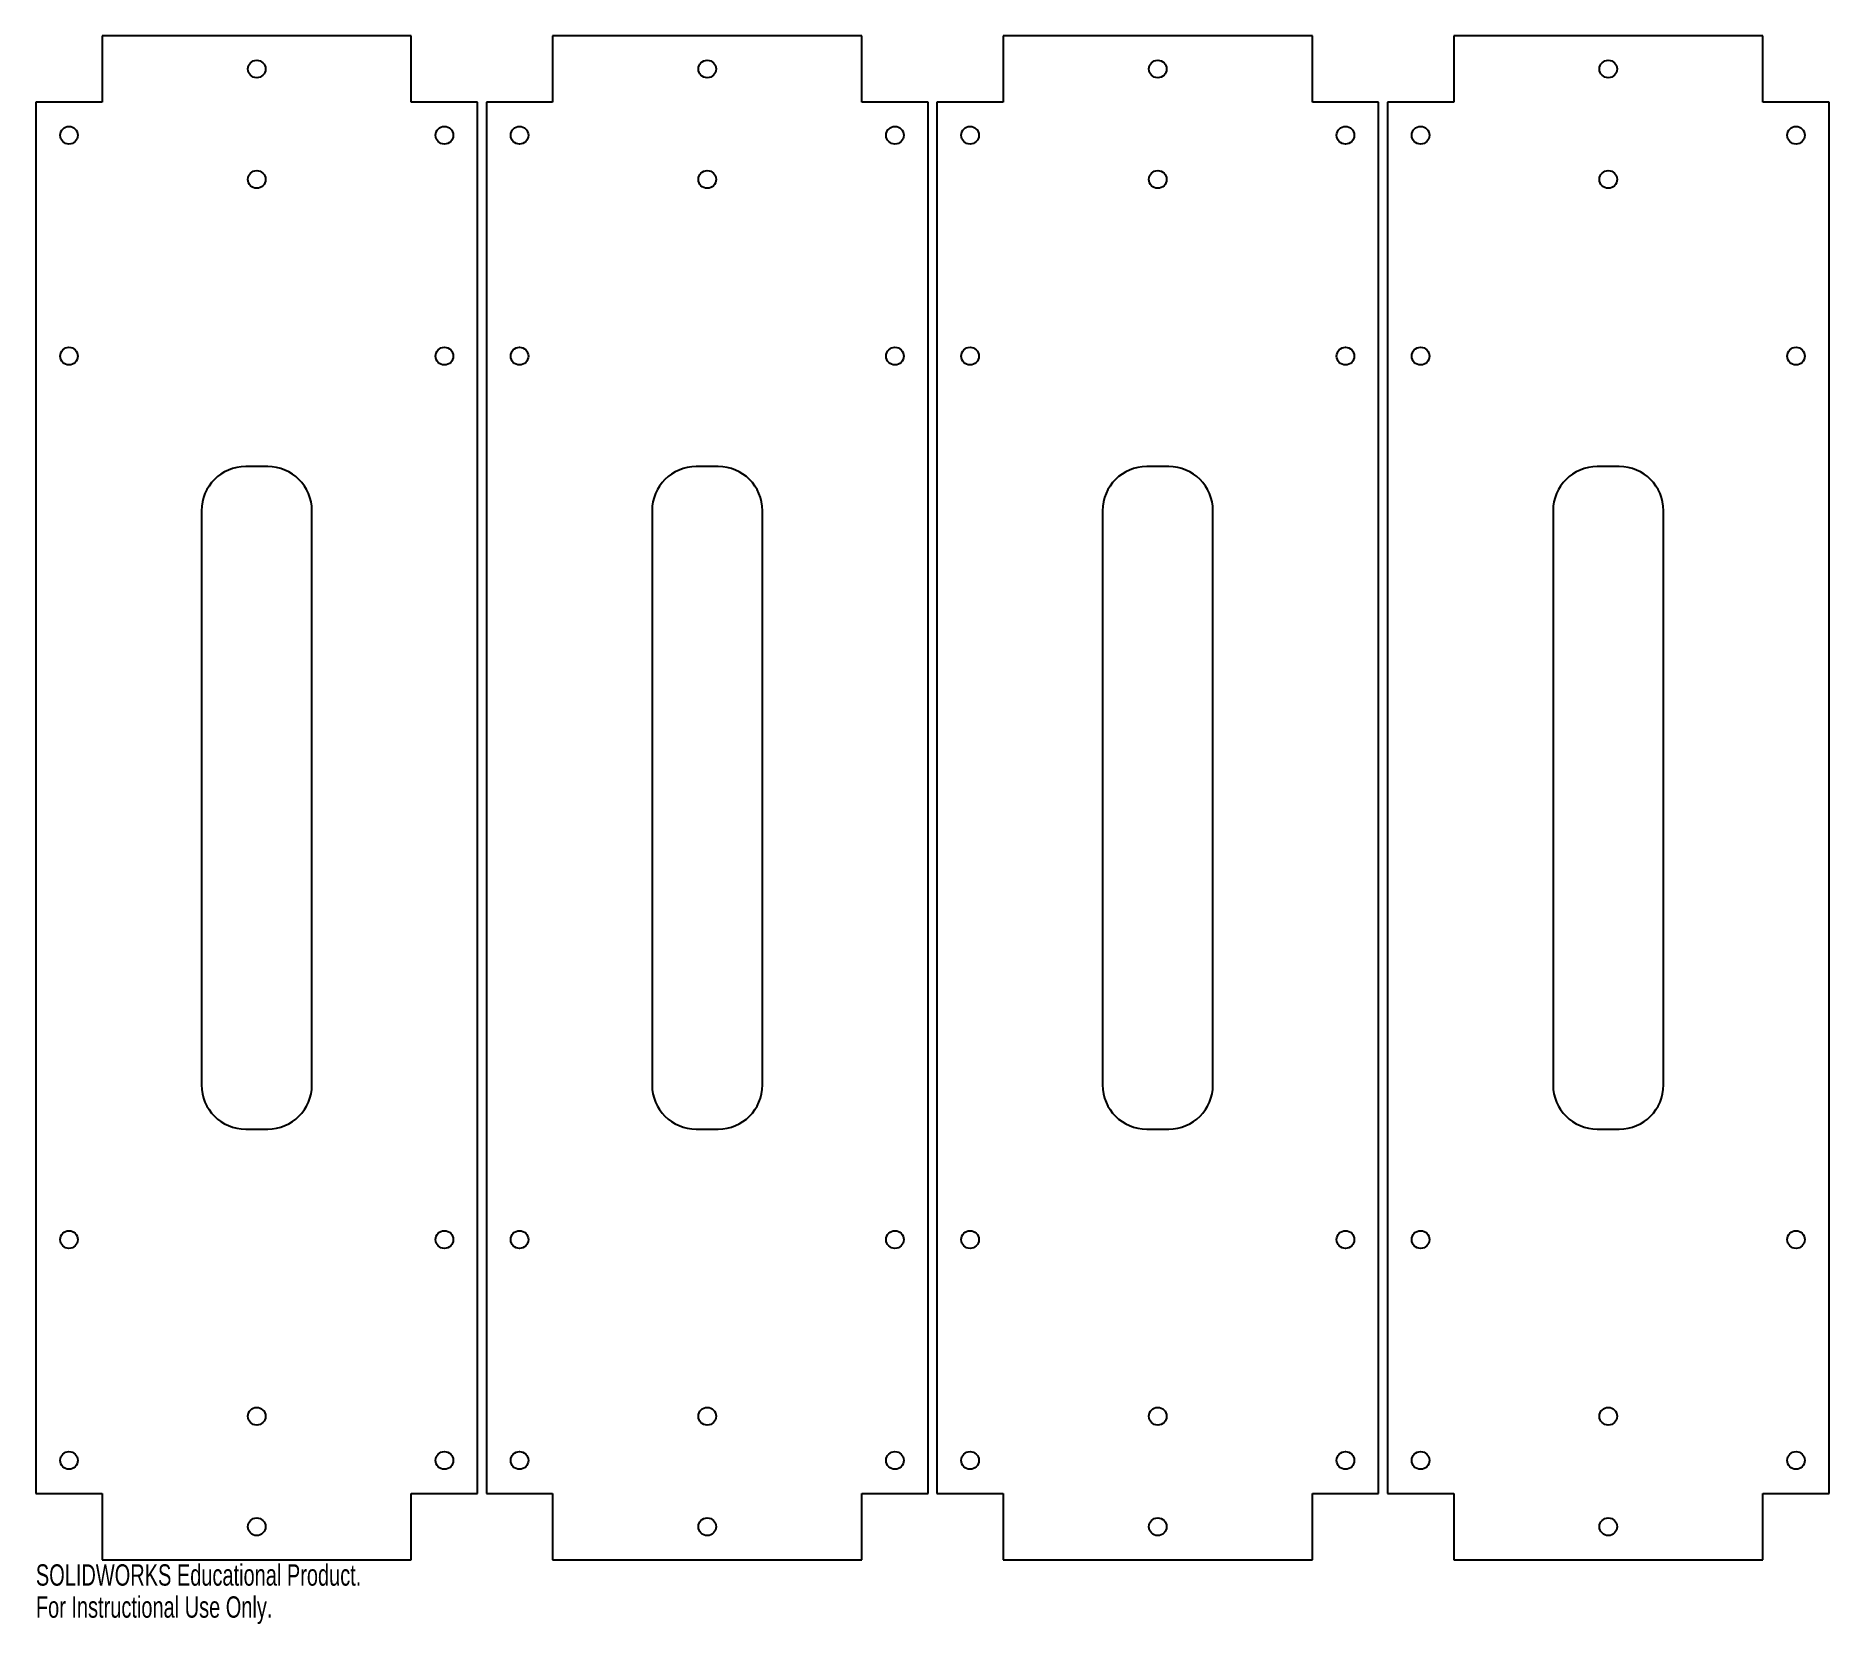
# Model space of a CAD drawing. Header units: millimetres. Extents: x -50 to 356, y -187 to 172.
import ezdxf

# ---------------------------------------------------------------- set-up
doc = ezdxf.new("R2010")
doc.units = ezdxf.units.MM
doc.styles.add('SLDTEXTSTYLE0', font='TXT', dxfattribs={"width": 0.7})

msp = doc.modelspace()

# ---------------------------------------------------------------- linework, layer by layer
at = {"color": 7, "linetype": 'Continuous', "lineweight": 25}
for p, q in [((-35, 172.5), (-35, 157.5)), ((35, 172.5), (-35, 172.5)), ((35, 157.5), (35, 172.5)), ((67, 172.5), (67, 157.5)), ((137, 172.5), (67, 172.5)), ((137, 157.5), (137, 172.5)), ((169, 172.5), (169, 157.5)), ((239, 172.5), (169, 172.5)), ((239, 157.5), (239, 172.5)), ((271, 172.5), (271, 157.5)), ((341, 172.5), (271, 172.5)), ((341, 157.5), (341, 172.5)), ((-50, 157.5), (-50, -157.5)), ((-35, 157.5), (-50, 157.5)), ((50, 157.5), (35, 157.5)), ((50, -157.5), (50, 157.5)), ((52, 157.5), (52, -157.5)), ((67, 157.5), (52, 157.5)), ((152, 157.5), (137, 157.5)), ((152, -157.5), (152, 157.5)), ((154, 157.5), (154, -157.5)), ((169, 157.5), (154, 157.5)), ((254, 157.5), (239, 157.5)), ((254, -157.5), (254, 157.5)), ((256, 157.5), (256, -157.5)), ((271, 157.5), (256, 157.5)), ((356, 157.5), (341, 157.5)), ((356, -157.5), (356, 157.5)), ((2.5, 75), (-2.5, 75)), ((104.5, 75), (99.5, 75)), ((206.5, 75), (201.5, 75)), ((308.5, 75), (303.5, 75)), ((-12.5, 65), (-12.5, -65)), ((12.5, -65), (12.5, 65)), ((89.5, 65), (89.5, -65)), ((114.5, -65), (114.5, 65)), ((191.5, 65), (191.5, -65)), ((216.5, -65), (216.5, 65)), ((293.5, 65), (293.5, -65)), ((318.5, -65), (318.5, 65)), ((-2.5, -75), (2.5, -75)), ((99.5, -75), (104.5, -75)), ((201.5, -75), (206.5, -75)), ((303.5, -75), (308.5, -75)), ((-50, -157.5), (-35, -157.5)), ((-35, -157.5), (-35, -172.5)), ((35, -157.5), (50, -157.5)), ((35, -172.5), (35, -157.5)), ((52, -157.5), (67, -157.5)), ((67, -157.5), (67, -172.5)), ((137, -157.5), (152, -157.5)), ((137, -172.5), (137, -157.5)), ((154, -157.5), (169, -157.5)), ((169, -157.5), (169, -172.5)), ((239, -157.5), (254, -157.5)), ((239, -172.5), (239, -157.5)), ((256, -157.5), (271, -157.5)), ((271, -157.5), (271, -172.5)), ((341, -157.5), (356, -157.5)), ((341, -172.5), (341, -157.5)), ((-35, -172.5), (35, -172.5)), ((67, -172.5), (137, -172.5)), ((169, -172.5), (239, -172.5)), ((271, -172.5), (341, -172.5))]:
    msp.add_line(p, q, dxfattribs=at)
for centre in [(0, 165), (102, 165), (204, 165), (306, 165), (-42.5, 150), (42.5, 150), (59.5, 150), (144.5, 150), (161.5, 150), (246.5, 150), (263.5, 150), (348.5, 150), (0, 140), (102, 140), (204, 140), (306, 140), (-42.5, 100), (42.5, 100), (59.5, 100), (144.5, 100), (161.5, 100), (246.5, 100), (263.5, 100), (348.5, 100), (-42.5, -100), (42.5, -100), (59.5, -100), (144.5, -100), (161.5, -100), (246.5, -100), (263.5, -100), (348.5, -100), (0, -140), (102, -140), (204, -140), (306, -140), (-42.5, -150), (42.5, -150), (59.5, -150), (144.5, -150), (161.5, -150), (246.5, -150), (263.5, -150), (348.5, -150), (0, -165), (102, -165), (204, -165), (306, -165)]:
    msp.add_circle(centre, 2, dxfattribs=at)
for centre, start, end in [((-2.5, 65), 90, 180), ((2.5, 65), 0, 90), ((99.5, 65), 90, 180), ((104.5, 65), 0, 90), ((201.5, 65), 90, 180), ((206.5, 65), 0, 90), ((303.5, 65), 90, 180), ((308.5, 65), 0, 90), ((-2.5, -65), 180, 270), ((2.5, -65), 270, 0), ((99.5, -65), 180, 270), ((104.5, -65), 270, 0), ((201.5, -65), 180, 270), ((206.5, -65), 270, 0), ((303.5, -65), 180, 270), ((308.5, -65), 270, 0)]:
    msp.add_arc(centre, 10, start, end, dxfattribs=at)

# ---------------------------------------------------------------- texts
at = {"color": 7, "linetype": 'Continuous', "char_height": 4.8336, "attachment_point": 1, "style": 'SLDTEXTSTYLE0'}
for s, insert in [('SOLIDWORKS Educational Product.', (-50, -173.52)), ('For Instructional Use Only.', (-50, -180.77))]:
    msp.add_mtext(s, dxfattribs=dict(at, insert=insert))

doc.saveas('drawing.dxf')
